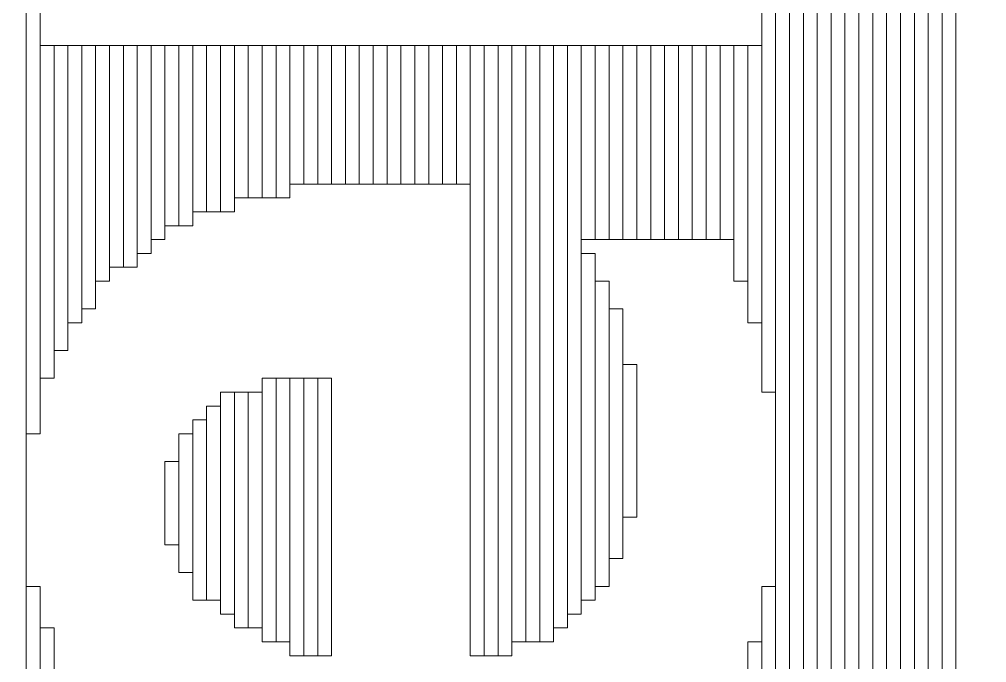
# Model space of a CAD drawing. Header units: millimetres. Extents: x -90 to 99, y -65 to 67.
# Drawn here: x -49.687 to -47.916, y 17.21 to 18.388 of the extents above; entities that cross this region are included whole.
import ezdxf

# ---------------------------------------------------------------- set-up
doc = ezdxf.new("R2010")
doc.units = ezdxf.units.MM
doc.header["$MEASUREMENT"] = 0
doc.layers.add('BG_OUTLINE', color=7, linetype='Continuous')
doc.layers.add('MA_PEN3', color=7, linetype='Continuous')

msp = doc.modelspace()

# ---------------------------------------------------------------- linework, layer by layer
at = {"layer": 'BG_OUTLINE', "color": 3, "lineweight": 9}
msp.add_open_spline([(-71.7269, -61.8795), (-71.7269, -61.8795), (-71.7343, 42.2681), (-71.7343, 42.2681), (-71.7343, 42.2681), (-71.7348, 43.0066), (-71.4419, 43.715), (-70.92, 44.2375), (-70.92, 44.2375), (-70.3982, 44.76), (-69.6866, 45.0538), (-68.9482, 45.0543), (-68.9482, 45.0543), (-68.9482, 45.0543), (75.2046, 45.0543), (75.2046, 45.0543), (75.2046, 45.0543), (76.8319, 45.0552), (78.1763, 43.7805), (78.2661, 42.1556), (78.2661, 42.1556), (78.2661, 42.1556), (78.2661, 31.2814), (78.2661, 31.2814), (78.2661, 31.2814), (78.2661, 31.2814), (72.2646, 31.2814), (72.2646, 31.2814), (72.2646, 31.2814), (72.2646, 31.2814), (72.2646, 26.9814), (72.2646, 26.9814), (72.2646, 26.9814), (72.2646, 26.9814), (78.2661, 26.9814), (78.2661, 26.9814), (78.2661, 26.9814), (78.2661, 26.9814), (78.2661, 18.6553), (78.2661, 18.6553), (78.2661, 18.6553), (78.2661, 18.6553), (72.2496, 18.6553), (72.2496, 18.6553), (72.2496, 18.6553), (72.2496, 18.6553), (72.2496, 14.3553), (72.2496, 14.3553), (72.2496, 14.3553), (72.2496, 14.3553), (78.2661, 14.3553), (78.2661, 14.3553), (78.2661, 14.3553), (78.2661, 14.3553), (78.2661, 9.255), (78.2661, 9.255), (78.2661, 9.255), (78.2661, 9.255), (72.2648, 9.255), (72.2648, 9.255), (72.2648, 9.255), (72.2648, 9.255), (72.2648, 4.955), (72.2648, 4.955), (72.2648, 4.955), (72.2648, 4.955), (78.2661, 4.955), (78.2661, 4.955), (78.2661, 4.955), (78.2661, 4.955), (78.2661, -3.3762), (78.2661, -3.3762), (78.2661, -3.3762), (78.2661, -3.3762), (72.2445, -3.3762), (72.2445, -3.3762), (72.2445, -3.3762), (72.2445, -3.3762), (72.2445, -7.6762), (72.2445, -7.6762), (72.2445, -7.6762), (72.2445, -7.6762), (78.2661, -7.6762), (78.2661, -7.6762), (78.2661, -7.6762), (78.2661, -7.6762), (78.2661, -12.7615), (78.2661, -12.7615), (78.2661, -12.7615), (78.2661, -12.7615), (72.2651, -12.7615), (72.2651, -12.7615), (72.2651, -12.7615), (72.2651, -12.7615), (72.2651, -17.0615), (72.2651, -17.0615), (72.2651, -17.0615), (72.2651, -17.0615), (78.2661, -17.0615), (78.2661, -17.0615), (78.2661, -17.0615), (78.2661, -17.0615), (78.2661, -25.4097), (78.2661, -25.4097), (78.2661, -25.4097), (78.2661, -25.4097), (72.2656, -25.4097), (72.2656, -25.4097), (72.2656, -25.4097), (72.2656, -25.4097), (72.2656, -29.7097), (72.2656, -29.7097), (72.2656, -29.7097), (72.2656, -29.7097), (78.2661, -29.7097), (78.2661, -29.7097), (78.2661, -29.7097), (78.2661, -29.7097), (78.2661, -34.793), (78.2661, -34.793), (78.2661, -34.793), (78.2661, -34.793), (72.2679, -34.793), (72.2679, -34.793), (72.2679, -34.793), (72.2679, -34.793), (72.2679, -39.0929), (72.2679, -39.0929), (72.2679, -39.0929), (72.2679, -39.0929), (78.2661, -39.0929), (78.2661, -39.0929), (78.2661, -39.0929), (78.2661, -39.0929), (78.2661, -47.4269), (78.2661, -47.4269), (78.2661, -47.4269), (78.2661, -47.4269), (72.2679, -47.4269), (72.2679, -47.4269), (72.2679, -47.4269), (72.2679, -47.4269), (72.2679, -51.7269), (72.2679, -51.7269), (72.2679, -51.7269), (72.2679, -51.7269), (78.2661, -51.7269), (78.2661, -51.7269), (78.2661, -51.7269), (78.2661, -51.7269), (78.2661, -51.8138), (78.2661, -51.8138), (78.2661, -51.8138), (78.2661, -51.8138), (78.2656, -61.8468), (78.2656, -61.8468), (78.2656, -61.8468), (78.2661, -62.6669), (77.9407, -63.4536), (77.3612, -64.0339), (77.3612, -64.0339), (76.7817, -64.6142), (75.9915, -64.9405), (75.1713, -64.941), (75.1713, -64.941), (75.1713, -64.941), (-68.6609, -64.9456), (-68.6609, -64.9456), (-68.6609, -64.9456), (-69.4735, -64.9461), (-70.2531, -64.6237), (-70.8281, -64.0495), (-70.8281, -64.0495), (-71.4031, -63.4752), (-71.7264, -62.6922), (-71.7269, -61.8795)], degree=3, knots=[0, 0, 0, 0, 0.022727, 0.022727, 0.022727, 0.022727, 0.045455, 0.045455, 0.045455, 0.045455, 0.068182, 0.068182, 0.068182, 0.068182, 0.090909, 0.090909, 0.090909, 0.090909, 0.113636, 0.113636, 0.113636, 0.113636, 0.136364, 0.136364, 0.136364, 0.136364, 0.159091, 0.159091, 0.159091, 0.159091, 0.181818, 0.181818, 0.181818, 0.181818, 0.204545, 0.204545, 0.204545, 0.204545, 0.227273, 0.227273, 0.227273, 0.227273, 0.25, 0.25, 0.25, 0.25, 0.272727, 0.272727, 0.272727, 0.272727, 0.295455, 0.295455, 0.295455, 0.295455, 0.318182, 0.318182, 0.318182, 0.318182, 0.340909, 0.340909, 0.340909, 0.340909, 0.363636, 0.363636, 0.363636, 0.363636, 0.386364, 0.386364, 0.386364, 0.386364, 0.409091, 0.409091, 0.409091, 0.409091, 0.431818, 0.431818, 0.431818, 0.431818, 0.454545, 0.454545, 0.454545, 0.454545, 0.477273, 0.477273, 0.477273, 0.477273, 0.5, 0.5, 0.5, 0.5, 0.522727, 0.522727, 0.522727, 0.522727, 0.545455, 0.545455, 0.545455, 0.545455, 0.568182, 0.568182, 0.568182, 0.568182, 0.590909, 0.590909, 0.590909, 0.590909, 0.613636, 0.613636, 0.613636, 0.613636, 0.636364, 0.636364, 0.636364, 0.636364, 0.659091, 0.659091, 0.659091, 0.659091, 0.681818, 0.681818, 0.681818, 0.681818, 0.704545, 0.704545, 0.704545, 0.704545, 0.727273, 0.727273, 0.727273, 0.727273, 0.75, 0.75, 0.75, 0.75, 0.772727, 0.772727, 0.772727, 0.772727, 0.795455, 0.795455, 0.795455, 0.795455, 0.818182, 0.818182, 0.818182, 0.818182, 0.840909, 0.840909, 0.840909, 0.840909, 0.863636, 0.863636, 0.863636, 0.863636, 0.886364, 0.886364, 0.886364, 0.886364, 0.909091, 0.909091, 0.909091, 0.909091, 0.931818, 0.931818, 0.931818, 0.931818, 0.954545, 0.954545, 0.954545, 0.954545, 0.977273, 0.977273, 0.977273, 0.977273, 1, 1, 1, 1], dxfattribs=at)
at = {"layer": 'MA_PEN3', "color": 5, "lineweight": 9}
for points in [[(-48.2773, 12.6512), (-48.2773, 12.6512), (-48.3027, 12.6512), (-48.3027, 12.6512), (-48.3027, 12.6512), (-48.3027, 12.6512), (-48.3027, 25.0972), (-48.3027, 25.0972), (-48.3027, 25.0972), (-48.3027, 25.0972), (-48.2773, 25.0972), (-48.2773, 25.0972), (-48.2773, 25.0972), (-48.2773, 25.0972), (-48.2773, 12.6512), (-48.2773, 12.6512)], [(-48.2519, 12.6512), (-48.2519, 12.6512), (-48.2773, 12.6512), (-48.2773, 12.6512), (-48.2773, 12.6512), (-48.2773, 12.6512), (-48.2773, 25.0972), (-48.2773, 25.0972), (-48.2773, 25.0972), (-48.2773, 25.0972), (-48.2519, 25.0972), (-48.2519, 25.0972), (-48.2519, 25.0972), (-48.2519, 25.0972), (-48.2519, 12.6512), (-48.2519, 12.6512)], [(-48.2265, 12.6512), (-48.2265, 12.6512), (-48.2519, 12.6512), (-48.2519, 12.6512), (-48.2519, 12.6512), (-48.2519, 12.6512), (-48.2519, 25.0972), (-48.2519, 25.0972), (-48.2519, 25.0972), (-48.2519, 25.0972), (-48.2265, 25.0972), (-48.2265, 25.0972), (-48.2265, 25.0972), (-48.2265, 25.0972), (-48.2265, 12.6512), (-48.2265, 12.6512)], [(-48.2011, 12.6512), (-48.2011, 12.6512), (-48.2265, 12.6512), (-48.2265, 12.6512), (-48.2265, 12.6512), (-48.2265, 12.6512), (-48.2265, 25.0972), (-48.2265, 25.0972), (-48.2265, 25.0972), (-48.2265, 25.0972), (-48.2011, 25.0972), (-48.2011, 25.0972), (-48.2011, 25.0972), (-48.2011, 25.0972), (-48.2011, 12.6512), (-48.2011, 12.6512)], [(-48.1757, 12.6512), (-48.1757, 12.6512), (-48.2011, 12.6512), (-48.2011, 12.6512), (-48.2011, 12.6512), (-48.2011, 12.6512), (-48.2011, 25.0972), (-48.2011, 25.0972), (-48.2011, 25.0972), (-48.2011, 25.0972), (-48.1757, 25.0972), (-48.1757, 25.0972), (-48.1757, 25.0972), (-48.1757, 25.0972), (-48.1757, 12.6512), (-48.1757, 12.6512)], [(-48.1503, 12.6512), (-48.1503, 12.6512), (-48.1757, 12.6512), (-48.1757, 12.6512), (-48.1757, 12.6512), (-48.1757, 12.6512), (-48.1757, 25.0972), (-48.1757, 25.0972), (-48.1757, 25.0972), (-48.1757, 25.0972), (-48.1503, 25.0972), (-48.1503, 25.0972), (-48.1503, 25.0972), (-48.1503, 25.0972), (-48.1503, 12.6512), (-48.1503, 12.6512)], [(-48.1249, 12.6512), (-48.1249, 12.6512), (-48.1503, 12.6512), (-48.1503, 12.6512), (-48.1503, 12.6512), (-48.1503, 12.6512), (-48.1503, 25.0972), (-48.1503, 25.0972), (-48.1503, 25.0972), (-48.1503, 25.0972), (-48.1249, 25.0972), (-48.1249, 25.0972), (-48.1249, 25.0972), (-48.1249, 25.0972), (-48.1249, 12.6512), (-48.1249, 12.6512)], [(-48.0995, 12.6512), (-48.0995, 12.6512), (-48.1249, 12.6512), (-48.1249, 12.6512), (-48.1249, 12.6512), (-48.1249, 12.6512), (-48.1249, 25.0972), (-48.1249, 25.0972), (-48.1249, 25.0972), (-48.1249, 25.0972), (-48.0995, 25.0972), (-48.0995, 25.0972), (-48.0995, 25.0972), (-48.0995, 25.0972), (-48.0995, 12.6512), (-48.0995, 12.6512)], [(-48.0741, 12.6512), (-48.0741, 12.6512), (-48.0995, 12.6512), (-48.0995, 12.6512), (-48.0995, 12.6512), (-48.0995, 12.6512), (-48.0995, 25.0972), (-48.0995, 25.0972), (-48.0995, 25.0972), (-48.0995, 25.0972), (-48.0741, 25.0972), (-48.0741, 25.0972), (-48.0741, 25.0972), (-48.0741, 25.0972), (-48.0741, 12.6512), (-48.0741, 12.6512)], [(-48.0487, 12.6512), (-48.0487, 12.6512), (-48.0741, 12.6512), (-48.0741, 12.6512), (-48.0741, 12.6512), (-48.0741, 12.6512), (-48.0741, 25.0972), (-48.0741, 25.0972), (-48.0741, 25.0972), (-48.0741, 25.0972), (-48.0487, 25.0972), (-48.0487, 25.0972), (-48.0487, 25.0972), (-48.0487, 25.0972), (-48.0487, 12.6512), (-48.0487, 12.6512)], [(-48.0233, 12.6512), (-48.0233, 12.6512), (-48.0487, 12.6512), (-48.0487, 12.6512), (-48.0487, 12.6512), (-48.0487, 12.6512), (-48.0487, 25.0972), (-48.0487, 25.0972), (-48.0487, 25.0972), (-48.0487, 25.0972), (-48.0233, 25.0972), (-48.0233, 25.0972), (-48.0233, 25.0972), (-48.0233, 25.0972), (-48.0233, 12.6512), (-48.0233, 12.6512)], [(-47.9979, 12.6512), (-47.9979, 12.6512), (-48.0233, 12.6512), (-48.0233, 12.6512), (-48.0233, 12.6512), (-48.0233, 12.6512), (-48.0233, 25.0972), (-48.0233, 25.0972), (-48.0233, 25.0972), (-48.0233, 25.0972), (-47.9979, 25.0972), (-47.9979, 25.0972), (-47.9979, 25.0972), (-47.9979, 25.0972), (-47.9979, 12.6512), (-47.9979, 12.6512)], [(-47.9725, 12.6512), (-47.9725, 12.6512), (-47.9979, 12.6512), (-47.9979, 12.6512), (-47.9979, 12.6512), (-47.9979, 12.6512), (-47.9979, 25.0972), (-47.9979, 25.0972), (-47.9979, 25.0972), (-47.9979, 25.0972), (-47.9725, 25.0972), (-47.9725, 25.0972), (-47.9725, 25.0972), (-47.9725, 25.0972), (-47.9725, 12.6512), (-47.9725, 12.6512)], [(-49.6743, 15.7246), (-49.6743, 15.7246), (-49.6997, 15.7246), (-49.6997, 15.7246), (-49.6997, 15.7246), (-49.6997, 15.7246), (-49.6997, 22.481), (-49.6997, 22.481), (-49.6997, 22.481), (-49.6997, 22.481), (-49.6743, 22.481), (-49.6743, 22.481), (-49.6743, 22.481), (-49.6743, 22.481), (-49.6743, 15.7246), (-49.6743, 15.7246)], [(-48.3027, 17.7058), (-48.3027, 17.7058), (-48.3281, 17.7058), (-48.3281, 17.7058), (-48.3281, 17.7058), (-48.3281, 17.7058), (-48.3281, 21.3888), (-48.3281, 21.3888), (-48.3281, 21.3888), (-48.3281, 21.3888), (-48.3027, 21.3888), (-48.3027, 21.3888), (-48.3027, 21.3888), (-48.3027, 21.3888), (-48.3027, 17.7058), (-48.3027, 17.7058)], [(-49.649, 17.6296), (-49.649, 17.6296), (-49.6743, 17.6296), (-49.6743, 17.6296), (-49.6743, 17.6296), (-49.6743, 17.6296), (-49.6743, 18.9758), (-49.6743, 18.9758), (-49.6743, 18.9758), (-49.6743, 18.9758), (-49.649, 18.9758), (-49.649, 18.9758), (-49.649, 18.9758), (-49.649, 18.9758), (-49.649, 17.6296), (-49.649, 17.6296)], [(-49.6235, 17.7312), (-49.6235, 17.7312), (-49.649, 17.7312), (-49.649, 17.7312), (-49.649, 17.7312), (-49.649, 17.7312), (-49.649, 18.3408), (-49.649, 18.3408), (-49.649, 18.3408), (-49.649, 18.3408), (-49.6235, 18.3408), (-49.6235, 18.3408), (-49.6235, 18.3408), (-49.6235, 18.3408), (-49.6235, 17.7312), (-49.6235, 17.7312)], [(-49.5981, 17.782), (-49.5981, 17.782), (-49.6235, 17.782), (-49.6235, 17.782), (-49.6235, 17.782), (-49.6235, 17.782), (-49.6235, 18.3408), (-49.6235, 18.3408), (-49.6235, 18.3408), (-49.6235, 18.3408), (-49.5981, 18.3408), (-49.5981, 18.3408), (-49.5981, 18.3408), (-49.5981, 18.3408), (-49.5981, 17.782), (-49.5981, 17.782)], [(-49.5728, 17.8328), (-49.5728, 17.8328), (-49.5981, 17.8328), (-49.5981, 17.8328), (-49.5981, 17.8328), (-49.5981, 17.8328), (-49.5981, 18.3408), (-49.5981, 18.3408), (-49.5981, 18.3408), (-49.5981, 18.3408), (-49.5728, 18.3408), (-49.5728, 18.3408), (-49.5728, 18.3408), (-49.5728, 18.3408), (-49.5728, 17.8328), (-49.5728, 17.8328)], [(-49.5473, 17.8582), (-49.5473, 17.8582), (-49.5728, 17.8582), (-49.5728, 17.8582), (-49.5728, 17.8582), (-49.5728, 17.8582), (-49.5728, 18.3408), (-49.5728, 18.3408), (-49.5728, 18.3408), (-49.5728, 18.3408), (-49.5473, 18.3408), (-49.5473, 18.3408), (-49.5473, 18.3408), (-49.5473, 18.3408), (-49.5473, 17.8582), (-49.5473, 17.8582)], [(-49.5219, 17.909), (-49.5219, 17.909), (-49.5473, 17.909), (-49.5473, 17.909), (-49.5473, 17.909), (-49.5473, 17.909), (-49.5473, 18.3408), (-49.5473, 18.3408), (-49.5473, 18.3408), (-49.5473, 18.3408), (-49.5219, 18.3408), (-49.5219, 18.3408), (-49.5219, 18.3408), (-49.5219, 18.3408), (-49.5219, 17.909), (-49.5219, 17.909)], [(-49.4966, 17.9344), (-49.4966, 17.9344), (-49.5219, 17.9344), (-49.5219, 17.9344), (-49.5219, 17.9344), (-49.5219, 17.9344), (-49.5219, 18.3408), (-49.5219, 18.3408), (-49.5219, 18.3408), (-49.5219, 18.3408), (-49.4966, 18.3408), (-49.4966, 18.3408), (-49.4966, 18.3408), (-49.4966, 18.3408), (-49.4966, 17.9344), (-49.4966, 17.9344)], [(-49.4711, 17.9344), (-49.4711, 17.9344), (-49.4966, 17.9344), (-49.4966, 17.9344), (-49.4966, 17.9344), (-49.4966, 17.9344), (-49.4966, 18.3408), (-49.4966, 18.3408), (-49.4966, 18.3408), (-49.4966, 18.3408), (-49.4711, 18.3408), (-49.4711, 18.3408), (-49.4711, 18.3408), (-49.4711, 18.3408), (-49.4711, 17.9344), (-49.4711, 17.9344)], [(-49.4457, 17.9598), (-49.4457, 17.9598), (-49.4711, 17.9598), (-49.4711, 17.9598), (-49.4711, 17.9598), (-49.4711, 17.9598), (-49.4711, 18.3408), (-49.4711, 18.3408), (-49.4711, 18.3408), (-49.4711, 18.3408), (-49.4457, 18.3408), (-49.4457, 18.3408), (-49.4457, 18.3408), (-49.4457, 18.3408), (-49.4457, 17.9598), (-49.4457, 17.9598)], [(-49.4204, 17.9852), (-49.4204, 17.9852), (-49.4457, 17.9852), (-49.4457, 17.9852), (-49.4457, 17.9852), (-49.4457, 17.9852), (-49.4457, 18.3408), (-49.4457, 18.3408), (-49.4457, 18.3408), (-49.4457, 18.3408), (-49.4204, 18.3408), (-49.4204, 18.3408), (-49.4204, 18.3408), (-49.4204, 18.3408), (-49.4204, 17.9852), (-49.4204, 17.9852)], [(-49.3949, 18.0106), (-49.3949, 18.0106), (-49.4204, 18.0106), (-49.4204, 18.0106), (-49.4204, 18.0106), (-49.4204, 18.0106), (-49.4204, 18.3408), (-49.4204, 18.3408), (-49.4204, 18.3408), (-49.4204, 18.3408), (-49.3949, 18.3408), (-49.3949, 18.3408), (-49.3949, 18.3408), (-49.3949, 18.3408), (-49.3949, 18.0106), (-49.3949, 18.0106)], [(-49.3695, 18.0106), (-49.3695, 18.0106), (-49.3949, 18.0106), (-49.3949, 18.0106), (-49.3949, 18.0106), (-49.3949, 18.0106), (-49.3949, 18.3408), (-49.3949, 18.3408), (-49.3949, 18.3408), (-49.3949, 18.3408), (-49.3695, 18.3408), (-49.3695, 18.3408), (-49.3695, 18.3408), (-49.3695, 18.3408), (-49.3695, 18.0106), (-49.3695, 18.0106)], [(-49.3442, 18.036), (-49.3442, 18.036), (-49.3695, 18.036), (-49.3695, 18.036), (-49.3695, 18.036), (-49.3695, 18.036), (-49.3695, 18.3408), (-49.3695, 18.3408), (-49.3695, 18.3408), (-49.3695, 18.3408), (-49.3442, 18.3408), (-49.3442, 18.3408), (-49.3442, 18.3408), (-49.3442, 18.3408), (-49.3442, 18.036), (-49.3442, 18.036)], [(-49.3187, 18.036), (-49.3187, 18.036), (-49.3442, 18.036), (-49.3442, 18.036), (-49.3442, 18.036), (-49.3442, 18.036), (-49.3442, 18.3408), (-49.3442, 18.3408), (-49.3442, 18.3408), (-49.3442, 18.3408), (-49.3187, 18.3408), (-49.3187, 18.3408), (-49.3187, 18.3408), (-49.3187, 18.3408), (-49.3187, 18.036), (-49.3187, 18.036)], [(-49.2933, 18.036), (-49.2933, 18.036), (-49.3187, 18.036), (-49.3187, 18.036), (-49.3187, 18.036), (-49.3187, 18.036), (-49.3187, 18.3408), (-49.3187, 18.3408), (-49.3187, 18.3408), (-49.3187, 18.3408), (-49.2933, 18.3408), (-49.2933, 18.3408), (-49.2933, 18.3408), (-49.2933, 18.3408), (-49.2933, 18.036), (-49.2933, 18.036)], [(-49.268, 18.0614), (-49.268, 18.0614), (-49.2933, 18.0614), (-49.2933, 18.0614), (-49.2933, 18.0614), (-49.2933, 18.0614), (-49.2933, 18.3408), (-49.2933, 18.3408), (-49.2933, 18.3408), (-49.2933, 18.3408), (-49.268, 18.3408), (-49.268, 18.3408), (-49.268, 18.3408), (-49.268, 18.3408), (-49.268, 18.0614), (-49.268, 18.0614)], [(-49.2425, 18.0614), (-49.2425, 18.0614), (-49.268, 18.0614), (-49.268, 18.0614), (-49.268, 18.0614), (-49.268, 18.0614), (-49.268, 18.3408), (-49.268, 18.3408), (-49.268, 18.3408), (-49.268, 18.3408), (-49.2425, 18.3408), (-49.2425, 18.3408), (-49.2425, 18.3408), (-49.2425, 18.3408), (-49.2425, 18.0614), (-49.2425, 18.0614)], [(-49.2171, 18.0614), (-49.2171, 18.0614), (-49.2425, 18.0614), (-49.2425, 18.0614), (-49.2425, 18.0614), (-49.2425, 18.0614), (-49.2425, 18.3408), (-49.2425, 18.3408), (-49.2425, 18.3408), (-49.2425, 18.3408), (-49.2171, 18.3408), (-49.2171, 18.3408), (-49.2171, 18.3408), (-49.2171, 18.3408), (-49.2171, 18.0614), (-49.2171, 18.0614)], [(-49.1917, 18.0614), (-49.1917, 18.0614), (-49.2171, 18.0614), (-49.2171, 18.0614), (-49.2171, 18.0614), (-49.2171, 18.0614), (-49.2171, 18.3408), (-49.2171, 18.3408), (-49.2171, 18.3408), (-49.2171, 18.3408), (-49.1917, 18.3408), (-49.1917, 18.3408), (-49.1917, 18.3408), (-49.1917, 18.3408), (-49.1917, 18.0614), (-49.1917, 18.0614)], [(-49.1663, 18.0868), (-49.1663, 18.0868), (-49.1917, 18.0868), (-49.1917, 18.0868), (-49.1917, 18.0868), (-49.1917, 18.0868), (-49.1917, 18.3408), (-49.1917, 18.3408), (-49.1917, 18.3408), (-49.1917, 18.3408), (-49.1663, 18.3408), (-49.1663, 18.3408), (-49.1663, 18.3408), (-49.1663, 18.3408), (-49.1663, 18.0868), (-49.1663, 18.0868)], [(-49.1409, 18.0868), (-49.1409, 18.0868), (-49.1663, 18.0868), (-49.1663, 18.0868), (-49.1663, 18.0868), (-49.1663, 18.0868), (-49.1663, 18.3408), (-49.1663, 18.3408), (-49.1663, 18.3408), (-49.1663, 18.3408), (-49.1409, 18.3408), (-49.1409, 18.3408), (-49.1409, 18.3408), (-49.1409, 18.3408), (-49.1409, 18.0868), (-49.1409, 18.0868)], [(-49.1155, 18.0868), (-49.1155, 18.0868), (-49.1409, 18.0868), (-49.1409, 18.0868), (-49.1409, 18.0868), (-49.1409, 18.0868), (-49.1409, 18.3408), (-49.1409, 18.3408), (-49.1409, 18.3408), (-49.1409, 18.3408), (-49.1155, 18.3408), (-49.1155, 18.3408), (-49.1155, 18.3408), (-49.1155, 18.3408), (-49.1155, 18.0868), (-49.1155, 18.0868)], [(-49.0901, 18.0868), (-49.0901, 18.0868), (-49.1155, 18.0868), (-49.1155, 18.0868), (-49.1155, 18.0868), (-49.1155, 18.0868), (-49.1155, 18.3408), (-49.1155, 18.3408), (-49.1155, 18.3408), (-49.1155, 18.3408), (-49.0901, 18.3408), (-49.0901, 18.3408), (-49.0901, 18.3408), (-49.0901, 18.3408), (-49.0901, 18.0868), (-49.0901, 18.0868)], [(-49.0647, 18.0868), (-49.0647, 18.0868), (-49.0901, 18.0868), (-49.0901, 18.0868), (-49.0901, 18.0868), (-49.0901, 18.0868), (-49.0901, 18.3408), (-49.0901, 18.3408), (-49.0901, 18.3408), (-49.0901, 18.3408), (-49.0647, 18.3408), (-49.0647, 18.3408), (-49.0647, 18.3408), (-49.0647, 18.3408), (-49.0647, 18.0868), (-49.0647, 18.0868)], [(-49.0393, 18.0868), (-49.0393, 18.0868), (-49.0647, 18.0868), (-49.0647, 18.0868), (-49.0647, 18.0868), (-49.0647, 18.0868), (-49.0647, 18.3408), (-49.0647, 18.3408), (-49.0647, 18.3408), (-49.0647, 18.3408), (-49.0393, 18.3408), (-49.0393, 18.3408), (-49.0393, 18.3408), (-49.0393, 18.3408), (-49.0393, 18.0868), (-49.0393, 18.0868)], [(-49.0139, 18.0868), (-49.0139, 18.0868), (-49.0393, 18.0868), (-49.0393, 18.0868), (-49.0393, 18.0868), (-49.0393, 18.0868), (-49.0393, 18.3408), (-49.0393, 18.3408), (-49.0393, 18.3408), (-49.0393, 18.3408), (-49.0139, 18.3408), (-49.0139, 18.3408), (-49.0139, 18.3408), (-49.0139, 18.3408), (-49.0139, 18.0868), (-49.0139, 18.0868)], [(-48.9885, 18.0868), (-48.9885, 18.0868), (-49.0139, 18.0868), (-49.0139, 18.0868), (-49.0139, 18.0868), (-49.0139, 18.0868), (-49.0139, 18.3408), (-49.0139, 18.3408), (-49.0139, 18.3408), (-49.0139, 18.3408), (-48.9885, 18.3408), (-48.9885, 18.3408), (-48.9885, 18.3408), (-48.9885, 18.3408), (-48.9885, 18.0868), (-48.9885, 18.0868)], [(-48.9631, 18.0868), (-48.9631, 18.0868), (-48.9885, 18.0868), (-48.9885, 18.0868), (-48.9885, 18.0868), (-48.9885, 18.0868), (-48.9885, 18.3408), (-48.9885, 18.3408), (-48.9885, 18.3408), (-48.9885, 18.3408), (-48.9631, 18.3408), (-48.9631, 18.3408), (-48.9631, 18.3408), (-48.9631, 18.3408), (-48.9631, 18.0868), (-48.9631, 18.0868)], [(-48.9377, 18.0868), (-48.9377, 18.0868), (-48.9631, 18.0868), (-48.9631, 18.0868), (-48.9631, 18.0868), (-48.9631, 18.0868), (-48.9631, 18.3408), (-48.9631, 18.3408), (-48.9631, 18.3408), (-48.9631, 18.3408), (-48.9377, 18.3408), (-48.9377, 18.3408), (-48.9377, 18.3408), (-48.9377, 18.3408), (-48.9377, 18.0868), (-48.9377, 18.0868)], [(-48.9123, 18.0868), (-48.9123, 18.0868), (-48.9377, 18.0868), (-48.9377, 18.0868), (-48.9377, 18.0868), (-48.9377, 18.0868), (-48.9377, 18.3408), (-48.9377, 18.3408), (-48.9377, 18.3408), (-48.9377, 18.3408), (-48.9123, 18.3408), (-48.9123, 18.3408), (-48.9123, 18.3408), (-48.9123, 18.3408), (-48.9123, 18.0868), (-48.9123, 18.0868)], [(-48.8869, 18.0868), (-48.8869, 18.0868), (-48.9123, 18.0868), (-48.9123, 18.0868), (-48.9123, 18.0868), (-48.9123, 18.0868), (-48.9123, 18.3408), (-48.9123, 18.3408), (-48.9123, 18.3408), (-48.9123, 18.3408), (-48.8869, 18.3408), (-48.8869, 18.3408), (-48.8869, 18.3408), (-48.8869, 18.3408), (-48.8869, 18.0868), (-48.8869, 18.0868)], [(-48.8615, 18.0868), (-48.8615, 18.0868), (-48.8869, 18.0868), (-48.8869, 18.0868), (-48.8869, 18.0868), (-48.8869, 18.0868), (-48.8869, 18.3408), (-48.8869, 18.3408), (-48.8869, 18.3408), (-48.8869, 18.3408), (-48.8615, 18.3408), (-48.8615, 18.3408), (-48.8615, 18.3408), (-48.8615, 18.3408), (-48.8615, 18.0868), (-48.8615, 18.0868)], [(-48.8361, 17.2232), (-48.8361, 17.2232), (-48.8615, 17.2232), (-48.8615, 17.2232), (-48.8615, 17.2232), (-48.8615, 17.2232), (-48.8615, 18.3408), (-48.8615, 18.3408), (-48.8615, 18.3408), (-48.8615, 18.3408), (-48.8361, 18.3408), (-48.8361, 18.3408), (-48.8361, 18.3408), (-48.8361, 18.3408), (-48.8361, 17.2232), (-48.8361, 17.2232)], [(-48.8107, 17.2232), (-48.8107, 17.2232), (-48.8361, 17.2232), (-48.8361, 17.2232), (-48.8361, 17.2232), (-48.8361, 17.2232), (-48.8361, 18.3408), (-48.8361, 18.3408), (-48.8361, 18.3408), (-48.8361, 18.3408), (-48.8107, 18.3408), (-48.8107, 18.3408), (-48.8107, 18.3408), (-48.8107, 18.3408), (-48.8107, 17.2232), (-48.8107, 17.2232)], [(-48.7853, 17.2232), (-48.7853, 17.2232), (-48.8107, 17.2232), (-48.8107, 17.2232), (-48.8107, 17.2232), (-48.8107, 17.2232), (-48.8107, 18.3408), (-48.8107, 18.3408), (-48.8107, 18.3408), (-48.8107, 18.3408), (-48.7853, 18.3408), (-48.7853, 18.3408), (-48.7853, 18.3408), (-48.7853, 18.3408), (-48.7853, 17.2232), (-48.7853, 17.2232)], [(-48.7599, 17.2486), (-48.7599, 17.2486), (-48.7853, 17.2486), (-48.7853, 17.2486), (-48.7853, 17.2486), (-48.7853, 17.2486), (-48.7853, 18.3408), (-48.7853, 18.3408), (-48.7853, 18.3408), (-48.7853, 18.3408), (-48.7599, 18.3408), (-48.7599, 18.3408), (-48.7599, 18.3408), (-48.7599, 18.3408), (-48.7599, 17.2486), (-48.7599, 17.2486)], [(-48.7345, 17.2486), (-48.7345, 17.2486), (-48.7599, 17.2486), (-48.7599, 17.2486), (-48.7599, 17.2486), (-48.7599, 17.2486), (-48.7599, 18.3408), (-48.7599, 18.3408), (-48.7599, 18.3408), (-48.7599, 18.3408), (-48.7345, 18.3408), (-48.7345, 18.3408), (-48.7345, 18.3408), (-48.7345, 18.3408), (-48.7345, 17.2486), (-48.7345, 17.2486)], [(-48.7091, 17.2486), (-48.7091, 17.2486), (-48.7345, 17.2486), (-48.7345, 17.2486), (-48.7345, 17.2486), (-48.7345, 17.2486), (-48.7345, 18.3408), (-48.7345, 18.3408), (-48.7345, 18.3408), (-48.7345, 18.3408), (-48.7091, 18.3408), (-48.7091, 18.3408), (-48.7091, 18.3408), (-48.7091, 18.3408), (-48.7091, 17.2486), (-48.7091, 17.2486)], [(-48.6837, 17.274), (-48.6837, 17.274), (-48.7091, 17.274), (-48.7091, 17.274), (-48.7091, 17.274), (-48.7091, 17.274), (-48.7091, 18.3408), (-48.7091, 18.3408), (-48.7091, 18.3408), (-48.7091, 18.3408), (-48.6837, 18.3408), (-48.6837, 18.3408), (-48.6837, 18.3408), (-48.6837, 18.3408), (-48.6837, 17.274), (-48.6837, 17.274)], [(-48.6583, 17.2994), (-48.6583, 17.2994), (-48.6837, 17.2994), (-48.6837, 17.2994), (-48.6837, 17.2994), (-48.6837, 17.2994), (-48.6837, 18.3408), (-48.6837, 18.3408), (-48.6837, 18.3408), (-48.6837, 18.3408), (-48.6583, 18.3408), (-48.6583, 18.3408), (-48.6583, 18.3408), (-48.6583, 18.3408), (-48.6583, 17.2994), (-48.6583, 17.2994)], [(-48.6329, 17.9852), (-48.6329, 17.9852), (-48.6583, 17.9852), (-48.6583, 17.9852), (-48.6583, 17.9852), (-48.6583, 17.9852), (-48.6583, 18.3408), (-48.6583, 18.3408), (-48.6583, 18.3408), (-48.6583, 18.3408), (-48.6329, 18.3408), (-48.6329, 18.3408), (-48.6329, 18.3408), (-48.6329, 18.3408), (-48.6329, 17.9852), (-48.6329, 17.9852)], [(-48.6075, 17.9852), (-48.6075, 17.9852), (-48.6329, 17.9852), (-48.6329, 17.9852), (-48.6329, 17.9852), (-48.6329, 17.9852), (-48.6329, 18.3408), (-48.6329, 18.3408), (-48.6329, 18.3408), (-48.6329, 18.3408), (-48.6075, 18.3408), (-48.6075, 18.3408), (-48.6075, 18.3408), (-48.6075, 18.3408), (-48.6075, 17.9852), (-48.6075, 17.9852)], [(-48.5821, 17.9852), (-48.5821, 17.9852), (-48.6075, 17.9852), (-48.6075, 17.9852), (-48.6075, 17.9852), (-48.6075, 17.9852), (-48.6075, 18.3408), (-48.6075, 18.3408), (-48.6075, 18.3408), (-48.6075, 18.3408), (-48.5821, 18.3408), (-48.5821, 18.3408), (-48.5821, 18.3408), (-48.5821, 18.3408), (-48.5821, 17.9852), (-48.5821, 17.9852)], [(-48.5567, 17.9852), (-48.5567, 17.9852), (-48.5821, 17.9852), (-48.5821, 17.9852), (-48.5821, 17.9852), (-48.5821, 17.9852), (-48.5821, 18.3408), (-48.5821, 18.3408), (-48.5821, 18.3408), (-48.5821, 18.3408), (-48.5567, 18.3408), (-48.5567, 18.3408), (-48.5567, 18.3408), (-48.5567, 18.3408), (-48.5567, 17.9852), (-48.5567, 17.9852)], [(-48.5313, 17.9852), (-48.5313, 17.9852), (-48.5567, 17.9852), (-48.5567, 17.9852), (-48.5567, 17.9852), (-48.5567, 17.9852), (-48.5567, 18.3408), (-48.5567, 18.3408), (-48.5567, 18.3408), (-48.5567, 18.3408), (-48.5313, 18.3408), (-48.5313, 18.3408), (-48.5313, 18.3408), (-48.5313, 18.3408), (-48.5313, 17.9852), (-48.5313, 17.9852)], [(-48.5059, 17.9852), (-48.5059, 17.9852), (-48.5313, 17.9852), (-48.5313, 17.9852), (-48.5313, 17.9852), (-48.5313, 17.9852), (-48.5313, 18.3408), (-48.5313, 18.3408), (-48.5313, 18.3408), (-48.5313, 18.3408), (-48.5059, 18.3408), (-48.5059, 18.3408), (-48.5059, 18.3408), (-48.5059, 18.3408), (-48.5059, 17.9852), (-48.5059, 17.9852)], [(-48.4805, 17.9852), (-48.4805, 17.9852), (-48.5059, 17.9852), (-48.5059, 17.9852), (-48.5059, 17.9852), (-48.5059, 17.9852), (-48.5059, 18.3408), (-48.5059, 18.3408), (-48.5059, 18.3408), (-48.5059, 18.3408), (-48.4805, 18.3408), (-48.4805, 18.3408), (-48.4805, 18.3408), (-48.4805, 18.3408), (-48.4805, 17.9852), (-48.4805, 17.9852)], [(-48.4551, 17.9852), (-48.4551, 17.9852), (-48.4805, 17.9852), (-48.4805, 17.9852), (-48.4805, 17.9852), (-48.4805, 17.9852), (-48.4805, 18.3408), (-48.4805, 18.3408), (-48.4805, 18.3408), (-48.4805, 18.3408), (-48.4551, 18.3408), (-48.4551, 18.3408), (-48.4551, 18.3408), (-48.4551, 18.3408), (-48.4551, 17.9852), (-48.4551, 17.9852)], [(-48.4297, 17.9852), (-48.4297, 17.9852), (-48.4551, 17.9852), (-48.4551, 17.9852), (-48.4551, 17.9852), (-48.4551, 17.9852), (-48.4551, 18.3408), (-48.4551, 18.3408), (-48.4551, 18.3408), (-48.4551, 18.3408), (-48.4297, 18.3408), (-48.4297, 18.3408), (-48.4297, 18.3408), (-48.4297, 18.3408), (-48.4297, 17.9852), (-48.4297, 17.9852)], [(-48.4043, 17.9852), (-48.4043, 17.9852), (-48.4297, 17.9852), (-48.4297, 17.9852), (-48.4297, 17.9852), (-48.4297, 17.9852), (-48.4297, 18.3408), (-48.4297, 18.3408), (-48.4297, 18.3408), (-48.4297, 18.3408), (-48.4043, 18.3408), (-48.4043, 18.3408), (-48.4043, 18.3408), (-48.4043, 18.3408), (-48.4043, 17.9852), (-48.4043, 17.9852)], [(-48.3789, 17.9852), (-48.3789, 17.9852), (-48.4043, 17.9852), (-48.4043, 17.9852), (-48.4043, 17.9852), (-48.4043, 17.9852), (-48.4043, 18.3408), (-48.4043, 18.3408), (-48.4043, 18.3408), (-48.4043, 18.3408), (-48.3789, 18.3408), (-48.3789, 18.3408), (-48.3789, 18.3408), (-48.3789, 18.3408), (-48.3789, 17.9852), (-48.3789, 17.9852)], [(-48.3535, 17.909), (-48.3535, 17.909), (-48.3789, 17.909), (-48.3789, 17.909), (-48.3789, 17.909), (-48.3789, 17.909), (-48.3789, 18.3408), (-48.3789, 18.3408), (-48.3789, 18.3408), (-48.3789, 18.3408), (-48.3535, 18.3408), (-48.3535, 18.3408), (-48.3535, 18.3408), (-48.3535, 18.3408), (-48.3535, 17.909), (-48.3535, 17.909)], [(-48.3281, 17.8328), (-48.3281, 17.8328), (-48.3535, 17.8328), (-48.3535, 17.8328), (-48.3535, 17.8328), (-48.3535, 17.8328), (-48.3535, 18.3408), (-48.3535, 18.3408), (-48.3535, 18.3408), (-48.3535, 18.3408), (-48.3281, 18.3408), (-48.3281, 18.3408), (-48.3281, 18.3408), (-48.3281, 18.3408), (-48.3281, 17.8328), (-48.3281, 17.8328)], [(-48.6329, 17.3248), (-48.6329, 17.3248), (-48.6583, 17.3248), (-48.6583, 17.3248), (-48.6583, 17.3248), (-48.6583, 17.3248), (-48.6583, 17.9598), (-48.6583, 17.9598), (-48.6583, 17.9598), (-48.6583, 17.9598), (-48.6329, 17.9598), (-48.6329, 17.9598), (-48.6329, 17.9598), (-48.6329, 17.9598), (-48.6329, 17.3248), (-48.6329, 17.3248)], [(-48.6075, 17.3502), (-48.6075, 17.3502), (-48.6329, 17.3502), (-48.6329, 17.3502), (-48.6329, 17.3502), (-48.6329, 17.3502), (-48.6329, 17.909), (-48.6329, 17.909), (-48.6329, 17.909), (-48.6329, 17.909), (-48.6075, 17.909), (-48.6075, 17.909), (-48.6075, 17.909), (-48.6075, 17.909), (-48.6075, 17.3502), (-48.6075, 17.3502)], [(-48.5821, 17.401), (-48.5821, 17.401), (-48.6075, 17.401), (-48.6075, 17.401), (-48.6075, 17.401), (-48.6075, 17.401), (-48.6075, 17.8582), (-48.6075, 17.8582), (-48.6075, 17.8582), (-48.6075, 17.8582), (-48.5821, 17.8582), (-48.5821, 17.8582), (-48.5821, 17.8582), (-48.5821, 17.8582), (-48.5821, 17.401), (-48.5821, 17.401)], [(-48.5567, 17.4772), (-48.5567, 17.4772), (-48.5821, 17.4772), (-48.5821, 17.4772), (-48.5821, 17.4772), (-48.5821, 17.4772), (-48.5821, 17.7566), (-48.5821, 17.7566), (-48.5821, 17.7566), (-48.5821, 17.7566), (-48.5567, 17.7566), (-48.5567, 17.7566), (-48.5567, 17.7566), (-48.5567, 17.7566), (-48.5567, 17.4772), (-48.5567, 17.4772)], [(-49.2171, 17.2486), (-49.2171, 17.2486), (-49.2425, 17.2486), (-49.2425, 17.2486), (-49.2425, 17.2486), (-49.2425, 17.2486), (-49.2425, 17.7312), (-49.2425, 17.7312), (-49.2425, 17.7312), (-49.2425, 17.7312), (-49.2171, 17.7312), (-49.2171, 17.7312), (-49.2171, 17.7312), (-49.2171, 17.7312), (-49.2171, 17.2486), (-49.2171, 17.2486)], [(-49.1917, 17.2486), (-49.1917, 17.2486), (-49.2171, 17.2486), (-49.2171, 17.2486), (-49.2171, 17.2486), (-49.2171, 17.2486), (-49.2171, 17.7312), (-49.2171, 17.7312), (-49.2171, 17.7312), (-49.2171, 17.7312), (-49.1917, 17.7312), (-49.1917, 17.7312), (-49.1917, 17.7312), (-49.1917, 17.7312), (-49.1917, 17.2486), (-49.1917, 17.2486)], [(-49.1663, 17.2232), (-49.1663, 17.2232), (-49.1917, 17.2232), (-49.1917, 17.2232), (-49.1917, 17.2232), (-49.1917, 17.2232), (-49.1917, 17.7312), (-49.1917, 17.7312), (-49.1917, 17.7312), (-49.1917, 17.7312), (-49.1663, 17.7312), (-49.1663, 17.7312), (-49.1663, 17.7312), (-49.1663, 17.7312), (-49.1663, 17.2232), (-49.1663, 17.2232)], [(-49.1409, 17.2232), (-49.1409, 17.2232), (-49.1663, 17.2232), (-49.1663, 17.2232), (-49.1663, 17.2232), (-49.1663, 17.2232), (-49.1663, 17.7312), (-49.1663, 17.7312), (-49.1663, 17.7312), (-49.1663, 17.7312), (-49.1409, 17.7312), (-49.1409, 17.7312), (-49.1409, 17.7312), (-49.1409, 17.7312), (-49.1409, 17.2232), (-49.1409, 17.2232)], [(-49.1155, 17.2232), (-49.1155, 17.2232), (-49.1409, 17.2232), (-49.1409, 17.2232), (-49.1409, 17.2232), (-49.1409, 17.2232), (-49.1409, 17.7312), (-49.1409, 17.7312), (-49.1409, 17.7312), (-49.1409, 17.7312), (-49.1155, 17.7312), (-49.1155, 17.7312), (-49.1155, 17.7312), (-49.1155, 17.7312), (-49.1155, 17.2232), (-49.1155, 17.2232)], [(-49.2933, 17.2994), (-49.2933, 17.2994), (-49.3187, 17.2994), (-49.3187, 17.2994), (-49.3187, 17.2994), (-49.3187, 17.2994), (-49.3187, 17.7058), (-49.3187, 17.7058), (-49.3187, 17.7058), (-49.3187, 17.7058), (-49.2933, 17.7058), (-49.2933, 17.7058), (-49.2933, 17.7058), (-49.2933, 17.7058), (-49.2933, 17.2994), (-49.2933, 17.2994)], [(-49.268, 17.274), (-49.268, 17.274), (-49.2933, 17.274), (-49.2933, 17.274), (-49.2933, 17.274), (-49.2933, 17.274), (-49.2933, 17.7058), (-49.2933, 17.7058), (-49.2933, 17.7058), (-49.2933, 17.7058), (-49.268, 17.7058), (-49.268, 17.7058), (-49.268, 17.7058), (-49.268, 17.7058), (-49.268, 17.274), (-49.268, 17.274)], [(-49.2425, 17.274), (-49.2425, 17.274), (-49.268, 17.274), (-49.268, 17.274), (-49.268, 17.274), (-49.268, 17.274), (-49.268, 17.7058), (-49.268, 17.7058), (-49.268, 17.7058), (-49.268, 17.7058), (-49.2425, 17.7058), (-49.2425, 17.7058), (-49.2425, 17.7058), (-49.2425, 17.7058), (-49.2425, 17.274), (-49.2425, 17.274)], [(-49.3187, 17.3248), (-49.3187, 17.3248), (-49.3442, 17.3248), (-49.3442, 17.3248), (-49.3442, 17.3248), (-49.3442, 17.3248), (-49.3442, 17.6804), (-49.3442, 17.6804), (-49.3442, 17.6804), (-49.3442, 17.6804), (-49.3187, 17.6804), (-49.3187, 17.6804), (-49.3187, 17.6804), (-49.3187, 17.6804), (-49.3187, 17.3248), (-49.3187, 17.3248)], [(-49.3442, 17.3248), (-49.3442, 17.3248), (-49.3695, 17.3248), (-49.3695, 17.3248), (-49.3695, 17.3248), (-49.3695, 17.3248), (-49.3695, 17.655), (-49.3695, 17.655), (-49.3695, 17.655), (-49.3695, 17.655), (-49.3442, 17.655), (-49.3442, 17.655), (-49.3442, 17.655), (-49.3442, 17.655), (-49.3442, 17.3248), (-49.3442, 17.3248)], [(-49.3695, 17.3756), (-49.3695, 17.3756), (-49.3949, 17.3756), (-49.3949, 17.3756), (-49.3949, 17.3756), (-49.3949, 17.3756), (-49.3949, 17.6296), (-49.3949, 17.6296), (-49.3949, 17.6296), (-49.3949, 17.6296), (-49.3695, 17.6296), (-49.3695, 17.6296), (-49.3695, 17.6296), (-49.3695, 17.6296), (-49.3695, 17.3756), (-49.3695, 17.3756)], [(-49.3949, 17.4264), (-49.3949, 17.4264), (-49.4204, 17.4264), (-49.4204, 17.4264), (-49.4204, 17.4264), (-49.4204, 17.4264), (-49.4204, 17.5788), (-49.4204, 17.5788), (-49.4204, 17.5788), (-49.4204, 17.5788), (-49.3949, 17.5788), (-49.3949, 17.5788), (-49.3949, 17.5788), (-49.3949, 17.5788), (-49.3949, 17.4264), (-49.3949, 17.4264)], [(-49.649, 16.258), (-49.649, 16.258), (-49.6743, 16.258), (-49.6743, 16.258), (-49.6743, 16.258), (-49.6743, 16.258), (-49.6743, 17.3502), (-49.6743, 17.3502), (-49.6743, 17.3502), (-49.6743, 17.3502), (-49.649, 17.3502), (-49.649, 17.3502), (-49.649, 17.3502), (-49.649, 17.3502), (-49.649, 16.258), (-49.649, 16.258)], [(-48.3027, 15.0134), (-48.3027, 15.0134), (-48.3281, 15.0134), (-48.3281, 15.0134), (-48.3281, 15.0134), (-48.3281, 15.0134), (-48.3281, 17.3502), (-48.3281, 17.3502), (-48.3281, 17.3502), (-48.3281, 17.3502), (-48.3027, 17.3502), (-48.3027, 17.3502), (-48.3027, 17.3502), (-48.3027, 17.3502), (-48.3027, 15.0134), (-48.3027, 15.0134)], [(-49.6235, 16.3342), (-49.6235, 16.3342), (-49.649, 16.3342), (-49.649, 16.3342), (-49.649, 16.3342), (-49.649, 16.3342), (-49.649, 17.274), (-49.649, 17.274), (-49.649, 17.274), (-49.649, 17.274), (-49.6235, 17.274), (-49.6235, 17.274), (-49.6235, 17.274), (-49.6235, 17.274), (-49.6235, 16.3342), (-49.6235, 16.3342)], [(-48.3281, 16.5882), (-48.3281, 16.5882), (-48.3535, 16.5882), (-48.3535, 16.5882), (-48.3535, 16.5882), (-48.3535, 16.5882), (-48.3535, 17.2486), (-48.3535, 17.2486), (-48.3535, 17.2486), (-48.3535, 17.2486), (-48.3281, 17.2486), (-48.3281, 17.2486), (-48.3281, 17.2486), (-48.3281, 17.2486), (-48.3281, 16.5882), (-48.3281, 16.5882)]]:
    msp.add_open_spline(points, degree=3, knots=[0, 0, 0, 0, 0.25, 0.25, 0.25, 0.25, 0.5, 0.5, 0.5, 0.5, 0.75, 0.75, 0.75, 0.75, 1, 1, 1, 1], dxfattribs=at)

doc.saveas('drawing.dxf')
